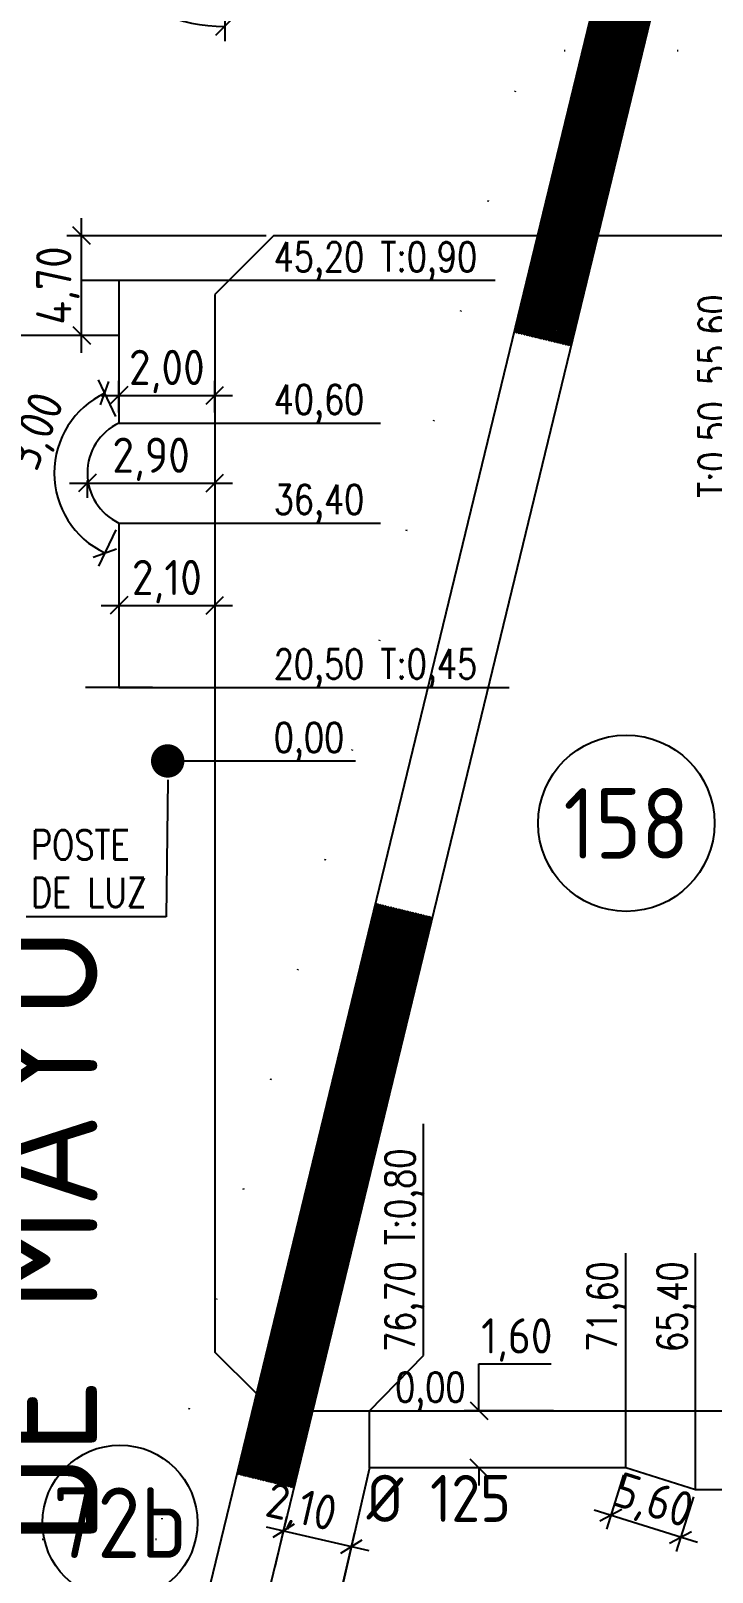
# Model space of a CAD drawing. Extents: x -48 to 13651, y -112 to 3468.
# Drawn here: x 2146.6 to 2204.5, y 1485.4 to 1616.6 of the extents above; entities that cross this region are included whole.
import ezdxf
from ezdxf.enums import TextEntityAlignment as Align

# ---------------------------------------------------------------- set-up
doc = ezdxf.new("R2010")
doc.units = 0
doc.header["$LTSCALE"] = 6
doc.header["$MEASUREMENT"] = 0
doc.linetypes.add('DOT2', pattern=[3.175, 0, -3.175])
doc.layers.get('0').update_dxf_attribs({"linetype": 'CONTINUOUS'})
doc.layers.get('DEFPOINTS').update_dxf_attribs({"linetype": 'CONTINUOUS'})
for name, color, linetype in [('125', 101, 'CONTINUOUS'), ('50', 41, 'CONTINUOUS'), ('CAS', 7, 'CONTINUOUS'), ('COTA', 2, 'CONTINUOUS'), ('MANZANAS', 7, 'CONTINUOUS'), ('NUMERO-CROQUIS', 13, 'CONTINUOUS'), ('PROGRESIVA', 60, 'CONTINUOUS'), ('RADIO', 4, 'DOT2'), ('TXTDIAMETRO', 7, 'CONTINUOUS')]:
    doc.layers.add(name, color=color, linetype=linetype)
doc.layers.add('ATENCION', color=7, linetype='CONTINUOUS', plot=False)
doc.styles.add('ABADIMTCONDE', font='isocp.shx')
doc.styles.add('GEOSLAB703LTBT', font='isocp.shx', dxfattribs={"width": 0.9, "height": 8})
doc.styles.add('ROMANS', font='romans.shx', dxfattribs={"width": 0.8, "height": 2.5})
doc.dimstyles.new('COTA02', dxfattribs={"dimtxt": 3, "dimasz": 1.5, "dimexe": 1.25, "dimexo": 0.625, "dimgap": 0.3, "dimtad": 1, "dimtoh": 1, "dimdsep": 46, "dimlunit": 6, "dimtxsty": 'ABADIMTCONDE', "dimblk1": 'OBLIQUE', "dimblk2": 'OBLIQUE', "dimsah": 1, "dimcen": 2.5, "dimdle": 1.5, "dimclrd": 60, "dimclre": 60, "dimclrt": 256, "dimadec": 0, "dimazin": 0, "dimtfac": 1, "dimtix": 1, "dimtofl": 0, "dimtmove": 0, "dimatfit": 0, "dimldrblk": 'OBLIQUE', "dimfxl": 1, "dimtolj": 1, "dimtzin": 0, "dimarcsym": 0})

# ---------------------------------------------------------------- blocks, each defined once
blk = doc.blocks.new('_OBLIQUE')
at = {"color": 0, "linetype": 'ByBlock'}
blk.add_line((-0.5, -0.5), (0.5, 0.5), dxfattribs=at)
blk = doc.blocks.new('*D309')
at = {"layer": 'COTA', "color": 60, "lineweight": -2, "transparency": 16777216}
for p, q in [((2184.69, 1499.15), (2184.69, 1503.15)), ((2184.69, 1503.15), (2190.84, 1503.15)), ((2191.04, 1499.15), (2183.44, 1499.15)), ((2191.04, 1494.28), (2183.44, 1494.28)), ((2184.69, 1494.28), (2184.69, 1492.78))]:
    blk.add_line(p, q, dxfattribs=at)
at = {"layer": 'DEFPOINTS', "color": 0, "transparency": 16777216}
for p in [(2184.69, 1499.15), (2191.66, 1499.15), (2191.66, 1494.28)]:
    blk.add_point(p, dxfattribs=at)
at = {"layer": 'COTA', "color": 60, "lineweight": -2, "transparency": 16777216, "xscale": 1.5, "yscale": 1.5, "zscale": 1.5}
for p, rotation in [((2184.69, 1499.15), 270), ((2184.69, 1494.28), 90)]:
    blk.add_blockref('_OBLIQUE', p, dxfattribs=dict(at, rotation=rotation))
at = {"layer": 'COTA', "transparency": 16777216, "insert": (2187.92, 1505.17), "char_height": 3, "attachment_point": 5, "style": 'ABADIMTCONDE'}
blk.add_mtext('\\A1;1,60', dxfattribs=at)
blk = doc.blocks.new('*D310')
at = {"layer": 'COTA', "color": 60, "lineweight": -2, "transparency": 16777216}
for p, q in [((2197, 1493.69), (2195.54, 1489.06)), ((2202.94, 1491.82), (2201.48, 1487.18)), ((2203.28, 1487.93), (2194.49, 1490.7))]:
    blk.add_line(p, q, dxfattribs=at)
at = {"layer": 'DEFPOINTS', "color": 0, "transparency": 16777216}
for p in [(2197.19, 1494.28), (2203.12, 1492.41), (2195.92, 1490.25)]:
    blk.add_point(p, dxfattribs=at)
at = {"layer": 'COTA', "color": 60, "lineweight": -2, "transparency": 16777216, "xscale": 1.5, "yscale": 1.5, "zscale": 1.5}
for p, rotation in [((2195.92, 1490.25), 162.5003376383038), ((2201.85, 1488.38), 342.5003376383038)]:
    blk.add_blockref('_OBLIQUE', p, dxfattribs=dict(at, rotation=rotation))
at = {"layer": 'COTA', "transparency": 16777216, "insert": (2199.49, 1491.24), "char_height": 3, "attachment_point": 5, "rotation": 342.5003, "style": 'ABADIMTCONDE'}
blk.add_mtext('\\A1;5,60', dxfattribs=at)
blk = doc.blocks.new('*D552')
at = {"layer": 'COTA', "color": 60, "lineweight": -2, "transparency": 16777216}
for p, q in [((2152.44, 1631.02), (2147.76, 1631.02)), ((2163.07, 1620.39), (2163.07, 1615.71))]:
    blk.add_line(p, q, dxfattribs=at)
blk.add_arc((2163.07, 1631.02), 14.06, 180, 270, dxfattribs=at)
at = {"layer": 'DEFPOINTS', "color": 0, "transparency": 16777216}
for p in [(2153.07, 1631.02), (2163.07, 1631.02), (2163.07, 1621.02), (2156.04, 1618.84)]:
    blk.add_point(p, dxfattribs=at)
at = {"layer": 'COTA', "color": 60, "lineweight": -2, "transparency": 16777216, "xscale": 1.5, "yscale": 1.5, "zscale": 1.5, "rotation": 89.99999999999893}
blk.add_blockref('_OBLIQUE', (2149.01, 1631.02), dxfattribs=at)
at = {"layer": 'COTA', "color": 60, "lineweight": -2, "transparency": 16777216, "xscale": 1.5, "yscale": 1.5, "zscale": 1.5}
blk.add_blockref('_OBLIQUE', (2163.07, 1616.96), dxfattribs=at)
at = {"layer": 'COTA', "transparency": 16777216, "insert": (2154.5, 1622.56), "char_height": 3, "attachment_point": 5, "rotation": 314.6317, "style": 'ABADIMTCONDE'}
blk.add_mtext('\\A1;5,20', dxfattribs=at)
blk = doc.blocks.new('*D665')
at = {"layer": 'COTA', "color": 60, "lineweight": -2, "transparency": 16777216}
for p, q in [((2150.9, 1589.18), (2150.9, 1600.65)), ((2166.61, 1599.15), (2149.65, 1599.15)), ((2148.49, 1590.68), (2152.15, 1590.68))]:
    blk.add_line(p, q, dxfattribs=at)
at = {"layer": 'DEFPOINTS', "color": 0, "transparency": 16777216}
for p in [(2150.9, 1599.15), (2167.23, 1599.15), (2147.86, 1590.68)]:
    blk.add_point(p, dxfattribs=at)
at = {"layer": 'COTA', "color": 60, "lineweight": -2, "transparency": 16777216, "xscale": 1.5, "yscale": 1.5, "zscale": 1.5}
for p, rotation in [((2150.9, 1599.15), 90), ((2150.9, 1590.68), 270)]:
    blk.add_blockref('_OBLIQUE', p, dxfattribs=dict(at, rotation=rotation))
at = {"layer": 'COTA', "transparency": 16777216, "insert": (2148.88, 1594.91), "char_height": 3, "attachment_point": 5, "rotation": 90, "style": 'ABADIMTCONDE'}
blk.add_mtext('\\A1;4,70', dxfattribs=at)
blk = doc.blocks.new('*D666')
at = {"layer": 'COTA', "color": 60, "lineweight": -2, "transparency": 16777216}
for p, q in [((2154.07, 1584.1), (2154.07, 1586.81)), ((2162.23, 1584.1), (2162.23, 1586.81)), ((2152.57, 1585.56), (2163.73, 1585.56))]:
    blk.add_line(p, q, dxfattribs=at)
at = {"layer": 'DEFPOINTS', "color": 0, "transparency": 16777216}
for p in [(2162.23, 1585.56), (2154.07, 1583.48), (2162.23, 1583.48)]:
    blk.add_point(p, dxfattribs=at)
at = {"layer": 'COTA', "color": 60, "lineweight": -2, "transparency": 16777216, "xscale": 1.5, "yscale": 1.5, "zscale": 1.5, "rotation": 180}
blk.add_blockref('_OBLIQUE', (2154.07, 1585.56), dxfattribs=at)
at = {"layer": 'COTA', "color": 60, "lineweight": -2, "transparency": 16777216, "xscale": 1.5, "yscale": 1.5, "zscale": 1.5}
blk.add_blockref('_OBLIQUE', (2162.23, 1585.56), dxfattribs=at)
at = {"layer": 'COTA', "transparency": 16777216, "insert": (2158.15, 1587.59), "char_height": 3, "attachment_point": 5, "style": 'ABADIMTCONDE'}
blk.add_mtext('\\A1;2,00', dxfattribs=at)
blk = doc.blocks.new('*D667')
at = {"layer": 'COTA', "color": 60, "lineweight": -2, "transparency": 16777216}
for p, q in [((2149.88, 1578.1), (2163.73, 1578.1)), ((2151.38, 1578.32), (2151.38, 1576.85)), ((2162.23, 1578.32), (2162.23, 1576.85))]:
    blk.add_line(p, q, dxfattribs=at)
at = {"layer": 'DEFPOINTS', "color": 0, "transparency": 16777216}
for p in [(2151.38, 1578.95), (2162.23, 1578.95), (2162.23, 1578.1)]:
    blk.add_point(p, dxfattribs=at)
at = {"layer": 'COTA', "color": 60, "lineweight": -2, "transparency": 16777216, "xscale": 1.5, "yscale": 1.5, "zscale": 1.5, "rotation": 180}
blk.add_blockref('_OBLIQUE', (2151.38, 1578.1), dxfattribs=at)
at = {"layer": 'COTA', "color": 60, "lineweight": -2, "transparency": 16777216, "xscale": 1.5, "yscale": 1.5, "zscale": 1.5}
blk.add_blockref('_OBLIQUE', (2162.23, 1578.1), dxfattribs=at)
at = {"layer": 'COTA', "transparency": 16777216, "insert": (2156.81, 1580.12), "char_height": 3, "attachment_point": 5, "style": 'ABADIMTCONDE'}
blk.add_mtext('\\A1;2,90', dxfattribs=at)
blk = doc.blocks.new('*D668')
at = {"layer": 'COTA', "color": 60, "lineweight": -2, "transparency": 16777216}
for p, q in [((2152.57, 1567.69), (2163.73, 1567.69)), ((2154.07, 1567.07), (2154.07, 1566.44)), ((2162.23, 1567.07), (2162.23, 1566.44))]:
    blk.add_line(p, q, dxfattribs=at)
at = {"layer": 'DEFPOINTS', "color": 0, "transparency": 16777216}
for p in [(2154.07, 1567.7), (2162.23, 1567.7), (2162.23, 1567.69)]:
    blk.add_point(p, dxfattribs=at)
at = {"layer": 'COTA', "color": 60, "lineweight": -2, "transparency": 16777216, "xscale": 1.5, "yscale": 1.5, "zscale": 1.5, "rotation": 180}
blk.add_blockref('_OBLIQUE', (2154.07, 1567.69), dxfattribs=at)
at = {"layer": 'COTA', "color": 60, "lineweight": -2, "transparency": 16777216, "xscale": 1.5, "yscale": 1.5, "zscale": 1.5}
blk.add_blockref('_OBLIQUE', (2162.23, 1567.69), dxfattribs=at)
at = {"layer": 'COTA', "transparency": 16777216, "insert": (2158.15, 1569.71), "char_height": 3, "attachment_point": 5, "style": 'ABADIMTCONDE'}
blk.add_mtext('\\A1;2,10', dxfattribs=at)
blk = doc.blocks.new('*D669')
at = {"layer": 'COTA', "color": 60, "lineweight": -2, "transparency": 16777216}
for p, q in [((2153.81, 1583.77), (2152.33, 1586.87)), ((2153.81, 1574.13), (2152.33, 1571.03))]:
    blk.add_line(p, q, dxfattribs=at)
blk.add_arc((2156.09, 1578.95), 7.52, 115.381, 244.619, dxfattribs=at)
at = {"layer": 'DEFPOINTS', "color": 0, "transparency": 16777216}
for p in [(2154.07, 1583.2), (2156.09, 1578.95), (2149.1, 1576.19), (2154.07, 1574.7)]:
    blk.add_point(p, dxfattribs=at)
at = {"layer": 'COTA', "color": 60, "lineweight": -2, "transparency": 16777216, "xscale": 1.5, "yscale": 1.5, "zscale": 1.5}
for p, rotation in [((2152.87, 1585.74), 25.38104475732727), ((2152.87, 1572.15), 334.6189552426629)]:
    blk.add_blockref('_OBLIQUE', p, dxfattribs=dict(at, rotation=rotation))
at = {"layer": 'COTA', "transparency": 16777216, "insert": (2147.21, 1582.44), "char_height": 3, "attachment_point": 5, "rotation": 68.5228, "style": 'ABADIMTCONDE'}
blk.add_mtext('\\A1;3,00', dxfattribs=at)
blk = doc.blocks.new('*D1077')
at = {"layer": 'COTA', "color": 60, "lineweight": -2, "transparency": 16777216}
for p, q in [((2167.37, 1485.86), (2168.35, 1490.14)), ((2166.61, 1489.26), (2175.32, 1487.26)), ((2173.15, 1484.53), (2174.14, 1488.81))]:
    blk.add_line(p, q, dxfattribs=at)
at = {"layer": 'DEFPOINTS', "color": 0, "transparency": 16777216}
for p in [(2173.86, 1487.59), (2167.23, 1485.25), (2173.01, 1483.92)]:
    blk.add_point(p, dxfattribs=at)
at = {"layer": 'COTA', "color": 60, "lineweight": -2, "transparency": 16777216, "xscale": 1.5, "yscale": 1.5, "zscale": 1.5}
for p, rotation in [((2168.07, 1488.92), 167.0413008549278), ((2173.86, 1487.59), 347.0413008549278)]:
    blk.add_blockref('_OBLIQUE', p, dxfattribs=dict(at, rotation=rotation))
at = {"layer": 'COTA', "transparency": 16777216, "insert": (2169.54, 1490.66), "char_height": 3, "attachment_point": 5, "rotation": 347.0413, "style": 'ABADIMTCONDE'}
blk.add_mtext('\\A1;2,10', dxfattribs=at)
blk = doc.blocks.new('Ø125')
at = {"layer": 'TXTDIAMETRO', "color": 7, "ltscale": 0.1, "style": 'ABADIMTCONDE'}
blk.add_text('Ø 125', height=4, dxfattribs=at).set_placement((0, 0), align=Align.MIDDLE)

msp = doc.modelspace()

# ---------------------------------------------------------------- hatches: boundary and pattern name
at = {"layer": 'MANZANAS', "ltscale": 0.1}
h = msp.add_hatch(dxfattribs=at)
h.set_pattern_fill('ANSI37', color=256, style=0)
h.paths.add_polyline_path([(2204.34, 1638.349), (2199.481, 1639.528), (2187.693, 1590.937), (2192.552, 1589.758)])
h.paths.add_polyline_path([(2180.763, 1541.168), (2175.904, 1542.347), (2164.116, 1493.756), (2168.975, 1492.577)])

# ---------------------------------------------------------------- linework, layer by layer
at = {"layer": '125'}
for p, q in [((2175.397, 1494.283), (2172.161, 1480.221)), ((2197.188, 1494.283), (2175.397, 1494.283)), ((2203.125, 1492.412), (2197.188, 1494.283)), ((2256.92, 1492.412), (2203.125, 1492.412))]:
    msp.add_line(p, q, dxfattribs=at)
at = {"layer": '50', "ltscale": 0.1}
for p, q in [((2154.075, 1595.355), (2154.075, 1583.203)), ((2141.69, 1590.678), (2154.075, 1590.678)), ((2154.075, 1574.695), (2154.075, 1560.697))]:
    msp.add_line(p, q, dxfattribs=at)
msp.add_arc((2156.093, 1578.949), 4.708, 115.38104, 244.61896, dxfattribs=at)
at = {"layer": 'CAS', "ltscale": 0.1}
for p, q in [((2150.9, 1595.355), (2157.249, 1595.355)), ((2156.915, 1560.697), (2151.235, 1560.697))]:
    msp.add_line(p, q, dxfattribs=at)
at = {"layer": 'MANZANAS', "ltscale": 0.1}
msp.add_line((1783.46, -75.287), (2599.685, 3289.145), dxfattribs=at)
at = {"layer": 'MANZANAS'}
for p, q in [((1788.605, -75.287), (2604.83, 3289.145)), ((2167.234, 1599.145), (2162.234, 1594.145)), ((2189.684, 1599.145), (2167.234, 1599.145)), ((2257.234, 1599.145), (2194.829, 1599.145)), ((2162.234, 1594.145), (2162.234, 1504.145)), ((2165.777, 1500.602), (2162.234, 1504.145)), ((2170.569, 1499.145), (2257.234, 1499.145))]:
    msp.add_line(p, q, dxfattribs=at)
at = {"layer": 'NUMERO-CROQUIS'}
for centre, radius in [((2197.234, 1549.145), 7.5), ((2154.162, 1489.63), 6.588)]:
    msp.add_circle(centre, radius, dxfattribs=at)
at = {"layer": 'PROGRESIVA'}
for p, q in [((2154.075, 1595.355), (2186.076, 1595.355)), ((2154.075, 1583.203), (2176.335, 1583.203)), ((2154.075, 1574.695), (2176.335, 1574.691)), ((2154.075, 1560.697), (2187.274, 1560.697)), ((2158.22, 1554.448), (2174.19, 1554.448)), ((2158.22, 1552.827), (2158.085, 1541.189)), ((2158.085, 1541.189), (2146.185, 1541.189)), ((2179.988, 1503.837), (2179.988, 1523.564)), ((2197.188, 1494.283), (2197.188, 1512.569)), ((2203.125, 1492.412), (2203.125, 1512.569)), ((2175.397, 1499.145), (2179.988, 1503.837)), ((2175.397, 1494.283), (2175.397, 1499.145))]:
    msp.add_line(p, q, dxfattribs=at)
at = {"layer": 'PROGRESIVA', "const_width": 1.42}
msp.add_lwpolyline([(2157.51, 1554.448, 1), (2158.93, 1554.448, 1)], format="xyb", close=True, dxfattribs=at)
at = {"layer": 'RADIO', "ltscale": 0.5}
msp.add_line((2252.513, 1873.094), (2157.281, 1488.183), dxfattribs=at)
at = {"layer": 'RADIO', "color": 4, "ltscale": 0.5}
for p, q in [((2278.659, 1614.871), (2188.933, 1614.871)), ((2157.281, 1488.183), (1112.771, 1488.183))]:
    msp.add_line(p, q, dxfattribs=at)

# ---------------------------------------------------------------- block references
at = {"layer": 'COTA'}
msp.add_blockref('Ø125', (2181.28, 1491.697), dxfattribs=at)

# ---------------------------------------------------------------- texts
at = {"layer": 'ATENCION', "style": 'GEOSLAB703LTBT'}
msp.add_text('1º DE MAYO', height=10, rotation=90, dxfattribs=at).set_placement((2147.234, 1472.415), align=Align.MIDDLE_LEFT)
at = {"layer": 'NUMERO-CROQUIS', "style": 'GEOSLAB703LTBT'}
for s, p in [('158', (2197.234, 1549.145)), ('72b', (2154.162, 1489.63))]:
    msp.add_text(s, height=6, dxfattribs=at).set_placement(p, align=Align.MIDDLE)
at = {"layer": 'PROGRESIVA', "style": 'ROMANS', "width": 0.8}
for s, p in [('45,20 T:0,90', (2167.234, 1595.355)), ('40,60', (2167.234, 1583.203)), ('36,40', (2167.234, 1574.695)), ('20,50 T:0,45', (2167.234, 1560.697)), ('0,00', (2167.234, 1554.448)), ('0,00', (2177.561, 1499.148))]:
    msp.add_text(s, height=2.5, dxfattribs=at).set_placement(p, align=Align.BOTTOM_LEFT)
msp.add_text('T:0,50 55,60', height=2.5, rotation=90, dxfattribs=at).set_placement((2206.634, 1594.145), align=Align.BOTTOM_RIGHT)
for s, p in [('POSTE', (2146.591, 1546.054)), ('DE LUZ', (2146.591, 1542.007))]:
    msp.add_text(s, height=2.5, dxfattribs=at).set_placement(p)
for s, p in [('76,70 T:0,80', (2179.988, 1504.145)), ('71,60', (2197.188, 1504.145)), ('65,40', (2203.125, 1504.145))]:
    msp.add_text(s, height=2.5, rotation=90, dxfattribs=at).set_placement(p, align=Align.BOTTOM_LEFT)

# ---------------------------------------------------------------- dimensions: what is measured, and where the dimension line sits
at = {"layer": 'COTA'}
for base, center, p1, p2, text, picture, middle in [((2156.039, 1618.842), (2163.069, 1631.019), (2153.069, 1631.019), (2163.069, 1621.019), '5,20', '*D552', (2153.063, 1621.141)), ((2149.098, 1576.188), (2156.093, 1578.949), (2154.075, 1583.203), (2154.075, 1574.695), '3,00', '*D669', (2149.095, 1581.703))]:
    dim = msp.add_angular_dim_3p(base=base, center=center, p1=p1, p2=p2, text=text, dimstyle='COTA02', override={"dimadec": 4}, dxfattribs=at)
    dim.commit()
    dim.dimension.update_dxf_attribs({"geometry": picture, "text_midpoint": middle, "dimtype": 165})
dim = msp.add_linear_dim(base=(2150.9, 1599.145), p1=(2147.862, 1590.678), p2=(2167.234, 1599.145), angle=90, text='4,70', dimstyle='COTA02', dxfattribs=at)
dim.commit()
dim.dimension.update_dxf_attribs({"geometry": '*D665', "text_midpoint": (2148.875, 1594.912)})
for base, p1, p2, text, picture, middle in [((2162.234, 1585.561), (2154.075, 1583.479), (2162.234, 1583.479), '2,00', '*D666', (2158.154, 1587.586)), ((2162.234, 1578.097), (2151.385, 1578.949), (2162.234, 1578.949), '2,90', '*D667', (2156.809, 1580.122)), ((2162.234, 1567.686), (2154.075, 1567.696), (2162.234, 1567.696), '2,10', '*D668', (2158.154, 1569.711))]:
    dim = msp.add_linear_dim(base=base, p1=p1, p2=p2, text=text, dimstyle='COTA02', dxfattribs=at)
    dim.commit()
    dim.dimension.update_dxf_attribs({"geometry": picture, "text_midpoint": middle})
for base, p1, p2, angle, text, picture, middle, dimtype in [((2184.69, 1499.145), (2191.66, 1494.283), (2191.66, 1499.145), 90, '1,60', '*D309', (2187.916, 1503.145), 160), ((2195.916, 1490.249), (2203.125, 1492.412), (2197.188, 1494.283), 162.50034, '5,60', '*D310', (2198.884, 1489.313), 161)]:
    dim = msp.add_linear_dim(base=base, p1=p1, p2=p2, angle=angle, text=text, dimstyle='COTA02', dxfattribs=at)
    dim.commit()
    dim.dimension.update_dxf_attribs({"geometry": picture, "text_midpoint": middle, "dimtype": dimtype})
at = {"layer": 'COTA', "color": 12}
dim = msp.add_linear_dim(base=(2173.857, 1487.592), p1=(2167.228, 1485.251), p2=(2173.012, 1483.92), angle=347.0413, text='2,10', dimstyle='COTA02', dxfattribs=at)
dim.commit()
dim.dimension.update_dxf_attribs({"geometry": '*D1077', "text_midpoint": (2169.087, 1488.69), "dimtype": 161})

doc.saveas('drawing.dxf')
